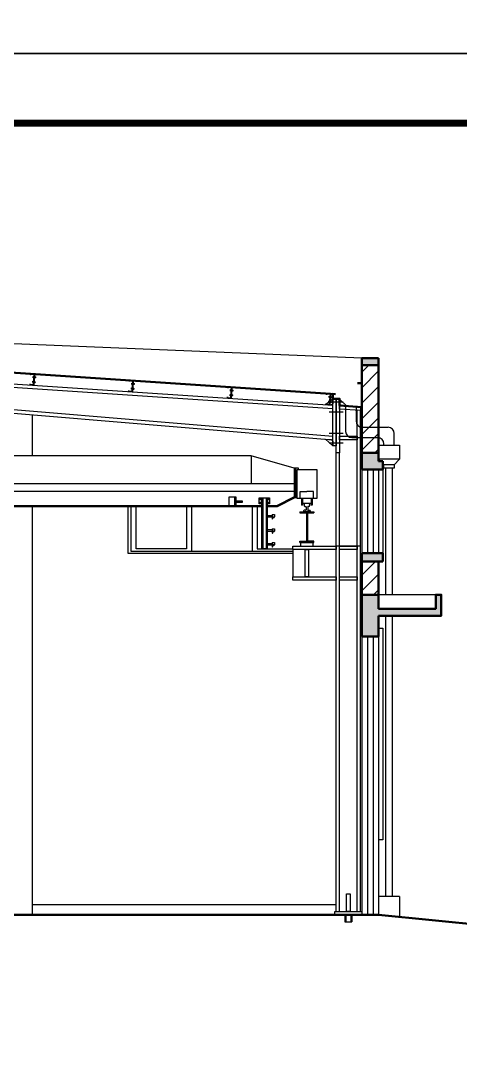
# Model space of a CAD drawing. Extents: x 3335981 to 3441081, y -1359715 to -1003315.
# Drawn here: x 3375208 to 3381516, y -1314813 to -1299845 of the extents above; entities that cross this region are included whole.
import ezdxf

# ---------------------------------------------------------------- set-up
doc = ezdxf.new("R2010")
doc.units = 0
doc.header["$LTSCALE"] = 1000
doc.header["$MEASUREMENT"] = 0
doc.linetypes.add('DASHED2', pattern=[0.375, 0.25, -0.125])
doc.layers.get('0').update_dxf_attribs({"color": 2})
for name, color, linetype in [('114', 2, 'Continuous'), ('3', 137, 'Continuous'), ('PUB_TITLE', 4, 'Continuous'), ('XX1', 7, 'Continuous'), ('层116', 1, 'Continuous'), ('层12', 2, 'Continuous'), ('层14', 2, 'Continuous'), ('柱子', 3, 'Continuous')]:
    doc.layers.add(name, color=color, linetype=linetype)
pattern_1 = [(45, (0, 0), (-112.2532015, 112.2532015), [])]

# ---------------------------------------------------------------- blocks, each defined once
blk = doc.blocks.new('LTB')
h = blk.add_hatch()
h.set_pattern_fill('ANSI31', color=256, scale=5, angle=-87.0445, style=0)
h.set_pattern_definition([(317.955538, (32563.169, -46224.764), (5.3158, 5.8945887), [])])
h.paths.add_polyline_path([(49137, -75405), (49140, -75405), (49139, -75388, 0.414214), (49136, -75385), (49082, -75388, 0.414214), (49079, -75391), (49089, -75581, 0.414214), (49092, -75584), (49146, -75581, 0.414214), (49149, -75578), (49148, -75561), (49145, -75561), (49146, -75578), (49092, -75581), (49082, -75391), (49136, -75388)])
for p, q in [((49079, -75388), (49073, -75389)), ((49073, -75389), (49083, -75584)), ((49079, -75388), (49089, -75584)), ((49136, -75385), (49082, -75388)), ((49136, -75388), (49082, -75391)), ((49082, -75391), (49092, -75581)), ((49137, -75405), (49136, -75388)), ((49137, -75405), (49140, -75405)), ((49140, -75405), (49139, -75388)), ((49089, -75584), (49083, -75584)), ((49092, -75581), (49146, -75578)), ((49092, -75584), (49146, -75581)), ((49146, -75578), (49145, -75561)), ((49148, -75561), (49145, -75561)), ((49149, -75578), (49148, -75561))]:
    blk.add_line(p, q)
for centre, start, end in [((49082, -75391), 92.9555, 182.9555), ((49136, -75388), 2.9555, 92.9555), ((49092, -75581), 182.9555, 272.9555), ((49146, -75578), 272.9555, 2.9555)]:
    blk.add_arc(centre, 3, start, end)
at = {"layer": 'XX1', "color": 7}
for p, q in [((49052, -75440), (49051, -75442)), ((49051, -75450), (49051, -75442)), ((49053, -75452), (49051, -75450)), ((49063, -75439), (49052, -75440)), ((49063, -75451), (49053, -75452)), ((49063, -75455), (49062, -75436)), ((49070, -75433), (49065, -75433)), ((49070, -75439), (49065, -75439)), ((49071, -75451), (49066, -75451)), ((49073, -75435), (49073, -75430)), ((49075, -75430), (49073, -75430)), ((49074, -75454), (49073, -75435)), ((49074, -75460), (49074, -75454)), ((49077, -75460), (49075, -75430)), ((49077, -75454), (49076, -75435)), ((49092, -75432), (49084, -75432)), ((49086, -75456), (49084, -75432)), ((49093, -75438), (49087, -75438)), ((49093, -75450), (49088, -75450)), ((49096, -75453), (49095, -75434)), ((49057, -75524), (49055, -75525)), ((49056, -75534), (49055, -75525)), ((49057, -75536), (49056, -75534)), ((49067, -75523), (49057, -75524)), ((49068, -75535), (49057, -75536)), ((49071, -75457), (49066, -75457)), ((49068, -75538), (49067, -75520)), ((49074, -75517), (49069, -75517)), ((49075, -75523), (49070, -75523)), ((49075, -75535), (49070, -75535)), ((49076, -75541), (49071, -75541)), ((49077, -75460), (49074, -75460)), ((49080, -75513), (49077, -75514)), ((49077, -75519), (49077, -75514)), ((49078, -75538), (49077, -75519)), ((49078, -75544), (49078, -75538)), ((49081, -75543), (49078, -75544)), ((49081, -75543), (49080, -75513)), ((49081, -75538), (49080, -75519)), ((49093, -75456), (49086, -75456)), ((49097, -75516), (49089, -75516)), ((49090, -75540), (49089, -75516)), ((49098, -75540), (49090, -75540)), ((49097, -75522), (49092, -75522)), ((49097, -75534), (49092, -75534)), ((49100, -75537), (49099, -75518))]:
    blk.add_line(p, q, dxfattribs=at)
at = {"layer": 'XX1', "color": 7, "linetype": 'Continuous'}
for p, q in [((49063, -75441), (49051, -75442)), ((49063, -75450), (49051, -75450)), ((49067, -75525), (49055, -75525)), ((49067, -75533), (49056, -75534))]:
    blk.add_line(p, q, dxfattribs=at)
at = {"layer": 'XX1', "color": 7, "linetype": 'DASHED2'}
for p, q in [((49053, -75452), (49052, -75440)), ((49057, -75536), (49057, -75524))]:
    blk.add_line(p, q, dxfattribs=at)
at = {"layer": 'XX1', "color": 7}
for centre, start, end in [((49065, -75436), 92.9555, 182.9555), ((49065, -75436), 182.9555, 272.9555), ((49065, -75442), 92.9555, 182.9555), ((49066, -75448), 182.9555, 272.9555), ((49066, -75454), 92.9555, 182.9555), ((49066, -75454), 182.9555, 272.9555), ((49070, -75436), 2.9555, 92.9555), ((49070, -75436), 272.9555, 2.9555), ((49071, -75442), 2.9555, 92.9555), ((49071, -75448), 272.9555, 2.9555), ((49071, -75454), 2.9555, 92.9555), ((49071, -75454), 272.9555, 2.9555), ((49087, -75435), 92.9555, 182.9555), ((49087, -75435), 182.9555, 272.9555), ((49088, -75441), 92.9555, 182.9555), ((49088, -75447), 182.9555, 272.9555), ((49088, -75453), 92.9555, 182.9555), ((49088, -75453), 182.9555, 272.9555), ((49092, -75434), 2.9555, 92.9555), ((49092, -75435), 272.9555, 2.9555), ((49093, -75440), 2.9555, 92.9555), ((49093, -75447), 272.9555, 2.9555), ((49093, -75452), 2.9555, 92.9555), ((49093, -75453), 272.9555, 2.9555), ((49069, -75520), 92.9555, 182.9555), ((49069, -75520), 182.9555, 272.9555), ((49070, -75526), 92.9555, 182.9555), ((49070, -75532), 182.9555, 272.9555), ((49070, -75538), 92.9555, 182.9555), ((49070, -75538), 182.9555, 272.9555), ((49075, -75519), 2.9555, 92.9555), ((49075, -75520), 272.9555, 2.9555), ((49075, -75525), 2.9555, 92.9555), ((49075, -75532), 272.9555, 2.9555), ((49075, -75537), 2.9555, 92.9555), ((49075, -75538), 272.9555, 2.9555), ((49092, -75519), 92.9555, 182.9555), ((49092, -75519), 182.9555, 272.9555), ((49092, -75525), 92.9555, 182.9555), ((49092, -75531), 182.9555, 272.9555), ((49093, -75537), 92.9555, 182.9555), ((49093, -75537), 182.9555, 272.9555), ((49097, -75518), 2.9555, 92.9555), ((49097, -75519), 272.9555, 2.9555), ((49097, -75524), 2.9555, 92.9555), ((49097, -75531), 272.9555, 2.9555), ((49098, -75536), 2.9555, 92.9555), ((49098, -75537), 272.9555, 2.9555)]:
    blk.add_arc(centre, 2.7, start, end, dxfattribs=at)
blk = doc.blocks.new('GJ')
at = {"layer": '114', "color": 2, "linetype": 'ByBlock'}
for p, q in [((3249070, -1314833, 2), (3249270, -1314833, 2)), ((3249070, -1314973, 2), (3249270, -1314973, 2)), ((3249070, -1315281, 2), (3249270, -1315281, 2)), ((3249070, -1315421, 2), (3249270, -1315421, 2))]:
    blk.add_line(p, q, dxfattribs=at)
at = {"layer": '114', "color": 1}
for p, q in [((3249120, -1314833, 2), (3249220, -1314833, 2)), ((3249120, -1314973, 2), (3249220, -1314973, 2)), ((3249120, -1315281, 2), (3249220, -1315281, 2)), ((3249120, -1315421, 2), (3249220, -1315421, 2))]:
    blk.add_line(p, q, dxfattribs=at)
at = {"layer": '层116'}
for p, q in [((3249295, -1322205, 2), (3249295, -1322305, 2)), ((3249310, -1322205, 2), (3249310, -1322305, 2)), ((3249380, -1322205, 2), (3249380, -1322305, 2)), ((3249395, -1322205, 2), (3249395, -1322305, 2)), ((3249295, -1322305, 2), (3249395, -1322305, 2))]:
    blk.add_line(p, q, dxfattribs=at)
at = {"layer": '层12'}
blk.add_line((3249028, -1314872, 2), (3249078, -1314876, 2), dxfattribs=at)
at = {"layer": '层14'}
for p, q in [((3249016, -1314871, 2), (3249120, -1314788, 2)), ((3249120, -1314858, 2), (3249100, -1314877, 2)), ((3249120, -1315466, 2), (3249120, -1314786, 2)), ((3249120, -1314786, 2), (3249170, -1314786, 2)), ((3249120, -1314788, 2), (3249120, -1314858, 2)), ((3249170, -1315566, 2), (3249170, -1314786, 2)), ((3249170, -1314786, 2), (3249220, -1314786, 2)), ((3249170, -1314786, 2), (3249170, -1315466, 2)), ((3249220, -1314786, 2), (3249220, -1315566, 2)), ((3249220, -1314865, 2), (3249220, -1314795, 2)), ((3249220, -1314795, 2), (3249325, -1314892, 2)), ((3249240, -1314886, 2), (3249220, -1314865, 2)), ((3249220, -1314885, 2), (3249520, -1314905, 2)), ((3249220, -1314935, 2), (3249220, -1314885, 2)), ((3249325, -1314892, 2), (3249240, -1314886, 2)), ((3249520, -1314955, 2), (3249220, -1314935, 2)), ((3249520, -1314905, 2), (3249520, -1314955, 2)), ((3249220, -1315326, 2), (3249470, -1315326, 2)), ((3249220, -1315376, 2), (3249220, -1315326, 2)), ((3249470, -1315326, 2), (3249470, -1315376, 2)), ((3249120, -1315466, 2), (3249016, -1315367, 2)), ((3249016, -1315367, 2), (3249100, -1315374, 2)), ((3249100, -1315374, 2), (3249120, -1315396, 2)), ((3249120, -1315396, 2), (3249120, -1315466, 2)), ((3249170, -1315466, 2), (3249120, -1315466, 2)), ((3249470, -1315376, 2), (3249220, -1315376, 2)), ((3249220, -1315566, 2), (3249170, -1315566, 2)), ((3248550, -1316905, 2), (3249170, -1316905, 2)), ((3248550, -1316955, 2), (3248550, -1316905, 2)), ((3249170, -1316955, 2), (3248550, -1316955, 2)), ((3248550, -1316955, 2), (3248550, -1317345, 2)), ((3249170, -1316955, 2), (3248550, -1316955, 2)), ((3248840, -1316855, 2), (3248660, -1316855, 2)), ((3248660, -1316855, 2), (3248660, -1316905, 2)), ((3248660, -1316905, 2), (3248840, -1316905, 2)), ((3248725, -1317345, 2), (3248725, -1316955, 2)), ((3248725, -1316955, 2), (3248775, -1316955, 2)), ((3248775, -1316955, 2), (3248775, -1317345, 2)), ((3248840, -1316905, 2), (3248840, -1316855, 2)), ((3249170, -1316905, 2), (3249170, -1316955, 2)), ((3249170, -1317345, 2), (3249170, -1316955, 2)), ((3249220, -1316905, 2), (3249470, -1316905, 2)), ((3249220, -1316955, 2), (3249220, -1316905, 2)), ((3249470, -1316955, 2), (3249220, -1316955, 2)), ((3249470, -1316905, 2), (3249470, -1316955, 2)), ((3248550, -1317345, 2), (3249170, -1317345, 2)), ((3248550, -1317345, 2), (3249170, -1317345, 2)), ((3248550, -1317395, 2), (3248550, -1317345, 2)), ((3249170, -1317395, 2), (3248550, -1317395, 2)), ((3248775, -1317345, 2), (3248725, -1317345, 2)), ((3249170, -1317345, 2), (3249170, -1317395, 2)), ((3249220, -1317345, 2), (3249470, -1317345, 2)), ((3249220, -1317395, 2), (3249220, -1317345, 2)), ((3249470, -1317395, 2), (3249220, -1317395, 2)), ((3249470, -1317345, 2), (3249470, -1317395, 2)), ((3249320, -1322155, 2), (3249320, -1321905, 2)), ((3249320, -1321905, 2), (3249370, -1321905, 2)), ((3249370, -1321905, 2), (3249370, -1322155, 2)), ((3249150, -1322205, 2), (3249150, -1322155, 2)), ((3249150, -1322155, 2), (3249540, -1322155, 2)), ((3249540, -1322205, 2), (3249150, -1322205, 2)), ((3249370, -1322155, 2), (3249320, -1322155, 2)), ((3249540, -1322155, 2), (3249540, -1322205, 2))]:
    blk.add_line(p, q, dxfattribs=at)
at = {"layer": '柱子'}
for p, q in [((3240567, -1314358, 2), (3249120, -1314928, 2)), ((3240570, -1314308, 2), (3249120, -1314878, 2)), ((3240547, -1314658, 2), (3249120, -1315376, 2)), ((3240550, -1314608, 2), (3249120, -1315326, 2)), ((3249470, -1316905, 2), (3249470, -1314952, 2)), ((3249520, -1314955, 2), (3249470, -1314952, 2)), ((3249520, -1316905, 2), (3249520, -1314955, 2)), ((3249170, -1316905, 2), (3249170, -1315566, 2)), ((3249220, -1315566, 2), (3249170, -1315566, 2)), ((3249220, -1316905, 2), (3249220, -1315566, 2)), ((3249170, -1322155, 2), (3249170, -1316905, 2)), ((3249220, -1316905, 2), (3249170, -1316905, 2)), ((3249220, -1322155, 2), (3249220, -1316905, 2)), ((3249470, -1316905, 2), (3249220, -1316905, 2)), ((3249470, -1322155, 2), (3249470, -1316905, 2)), ((3249520, -1316905, 2), (3249470, -1316905, 2)), ((3249520, -1322155, 2), (3249520, -1316905, 2))]:
    blk.add_line(p, q, dxfattribs=at)
at = {"xscale": -0.817250604648192, "yscale": 0.8172506046481923, "zscale": 0.8172506046481925, "rotation": 359.1589196433351}
for p in [(3285843, -1253416, 2), (3287260, -1253511, 2), (3288677, -1253605, 2), (3290094, -1253700, 2)]:
    blk.add_blockref('LTB', p, dxfattribs=at)
blk = doc.blocks.new('DC')
for p, q in [((3491199, -1377423), (3481359, -1377423)), ((3491818, -1377601), (3491199, -1377423)), ((3491199, -1377423), (3491199, -1377826)), ((3491818, -1377601), (3491818, -1378011)), ((3491879, -1377601), (3491818, -1377601)), ((3491837, -1377601), (3491837, -1378020)), ((3491879, -1377620), (3491879, -1377601)), ((3491858, -1377620), (3492140, -1377620)), ((3491858, -1378035), (3491858, -1377620)), ((3492140, -1377620), (3492140, -1378035)), ((3491818, -1377826), (3481359, -1377826)), ((3491818, -1377936), (3481359, -1377936)), ((3490884, -1378141), (3490884, -1378015)), ((3490884, -1378015), (3490976, -1378015)), ((3490958, -1378015), (3490958, -1378141)), ((3490976, -1378015), (3490976, -1378141)), ((3491313, -1378028), (3491463, -1378028)), ((3491313, -1378115), (3491313, -1378028)), ((3491321, -1378050), (3491337, -1378050)), ((3491330, -1378041), (3491330, -1378059)), ((3491346, -1378028), (3491346, -1378755)), ((3491364, -1378028), (3491364, -1378755)), ((3491412, -1378028), (3491412, -1378755)), ((3491430, -1378028), (3491430, -1378755)), ((3491455, -1378050), (3491439, -1378050)), ((3491447, -1378041), (3491447, -1378059)), ((3491463, -1378028), (3491463, -1378115)), ((3491818, -1378011), (3491563, -1378141)), ((3491837, -1378020), (3491570, -1378156)), ((3491837, -1378020), (3491858, -1378020)), ((3492140, -1378035), (3491858, -1378035)), ((3491904, -1377935), (3491999, -1377935)), ((3491904, -1378035), (3491904, -1377935)), ((3491922, -1378035), (3491922, -1378132)), ((3491937, -1378035), (3491937, -1378132)), ((3492094, -1377935), (3491999, -1377935)), ((3492061, -1378035), (3492061, -1378132)), ((3492076, -1378035), (3492076, -1378132)), ((3492094, -1378035), (3492094, -1377935)), ((3491346, -1378156), (3482361, -1378156)), ((3491346, -1378141), (3482376, -1378141)), ((3490976, -1378070), (3491067, -1378070)), ((3491067, -1378092), (3490976, -1378092)), ((3491067, -1378070), (3491067, -1378092)), ((3491346, -1378115), (3491313, -1378115)), ((3491321, -1378093), (3491337, -1378093)), ((3491330, -1378084), (3491330, -1378102)), ((3491463, -1378115), (3491430, -1378115)), ((3491563, -1378141), (3491430, -1378141)), ((3491570, -1378156), (3491430, -1378156)), ((3491455, -1378093), (3491439, -1378093)), ((3491447, -1378084), (3491447, -1378102)), ((3491570, -1378156), (3491563, -1378141)), ((3491937, -1378132), (3491922, -1378132)), ((3492061, -1378108), (3491937, -1378108)), ((3491979, -1378206), (3491959, -1378206)), ((3491961, -1378116), (3491961, -1378142)), ((3491969, -1378150), (3491979, -1378150)), ((3491987, -1378157), (3491987, -1378198)), ((3492011, -1378157), (3492011, -1378198)), ((3492029, -1378150), (3492019, -1378150)), ((3492019, -1378206), (3492040, -1378206)), ((3492037, -1378116), (3492037, -1378142)), ((3492076, -1378132), (3492061, -1378132)), ((3491430, -1378280), (3491501, -1378280)), ((3491430, -1378299), (3491501, -1378299)), ((3491501, -1378269), (3491501, -1378332)), ((3491501, -1378269), (3491532, -1378269)), ((3491532, -1378303), (3491501, -1378303)), ((3491501, -1378332), (3491501, -1378332)), ((3491509, -1378324), (3491509, -1378317)), ((3491509, -1378324), (3491509, -1378325)), ((3491524, -1378309), (3491517, -1378309)), ((3491532, -1378269), (3491532, -1378302)), ((3491951, -1378213), (3491951, -1378224)), ((3491951, -1378224), (3491999, -1378224)), ((3492047, -1378224), (3491999, -1378224)), ((3492047, -1378213), (3492047, -1378224)), ((3491430, -1378484), (3491501, -1378484)), ((3491430, -1378504), (3491501, -1378504)), ((3491501, -1378473), (3491501, -1378537)), ((3491501, -1378473), (3491532, -1378473)), ((3491532, -1378507), (3491501, -1378507)), ((3491532, -1378473), (3491532, -1378506)), ((3491501, -1378537), (3491501, -1378537)), ((3491509, -1378528), (3491509, -1378522)), ((3491509, -1378528), (3491509, -1378529)), ((3491524, -1378514), (3491517, -1378514)), ((3491346, -1378755), (3491430, -1378755)), ((3491430, -1378682), (3491501, -1378682)), ((3491430, -1378701), (3491501, -1378701)), ((3491501, -1378671), (3491501, -1378734)), ((3491501, -1378671), (3491532, -1378671)), ((3491532, -1378705), (3491501, -1378705)), ((3491501, -1378734), (3491501, -1378734)), ((3491509, -1378726), (3491509, -1378719)), ((3491509, -1378726), (3491509, -1378726)), ((3491524, -1378711), (3491517, -1378711)), ((3491532, -1378671), (3491532, -1378704))]:
    blk.add_line(p, q)
for centre, start, end in [((3491959, -1378213), 90, 180), ((3491969, -1378116), 90, 180), ((3491969, -1378142), 180, 270), ((3491979, -1378157), 0, 90), ((3491979, -1378198), 270, 0), ((3492019, -1378157), 90, 180), ((3492019, -1378198), 180, 270), ((3492029, -1378116), 0, 90), ((3492029, -1378142), 270, 0), ((3492040, -1378213), 0, 90), ((3491501, -1378325), 270, 0), ((3491517, -1378317), 90, 180), ((3491524, -1378302), 270, 0), ((3491524, -1378506), 270, 0), ((3491501, -1378529), 270, 0), ((3491517, -1378522), 90, 180), ((3491501, -1378726), 270, 0), ((3491517, -1378719), 90, 180), ((3491524, -1378704), 270, 0)]:
    blk.add_arc(centre, 7.68, start, end)
at = {"layer": '3'}
for p, q in [((3491899, -1378226), (3492099, -1378226)), ((3491899, -1378226), (3491899, -1378245)), ((3491899, -1378245), (3492099, -1378245)), ((3491991, -1378245), (3491991, -1378652)), ((3492099, -1378245), (3491999, -1378245)), ((3492008, -1378245), (3492008, -1378652)), ((3492099, -1378226), (3492099, -1378245)), ((3491899, -1378652), (3492099, -1378652)), ((3491899, -1378671), (3491899, -1378652)), ((3492099, -1378652), (3491999, -1378652)), ((3492099, -1378671), (3492099, -1378652)), ((3491899, -1378671), (3492099, -1378671))]:
    blk.add_line(p, q, dxfattribs=at)

msp = doc.modelspace()

# ---------------------------------------------------------------- hatches: boundary and pattern name
at = {"linetype": 'ByBlock', "ltscale": 0.01}
h = msp.add_hatch(color=256, dxfattribs=at)
h.paths.add_polyline_path([(3380346, -1304695), (3380106, -1304695), (3380106, -1304795), (3380346, -1304795)])
h.paths.add_polyline_path([(3380346, -1306055), (3380106, -1306055), (3380106, -1306295), (3380406, -1306295), (3380406, -1306175), (3380346, -1306175)])
h.paths.add_polyline_path([(3380406, -1307495), (3380106, -1307495), (3380106, -1307615), (3380346, -1307615), (3380406, -1307615)])
h = msp.add_hatch(dxfattribs=at)
h.set_pattern_fill('ANSI31', color=256, scale=100, style=0)
h.set_pattern_definition(pattern_1)
h.paths.add_polyline_path([(3380346, -1305837, 0.041886), (3380331, -1305836), (3380106, -1305836), (3380106, -1306055), (3380346, -1306055), (3380346, -1305945)])
h.paths.add_polyline_path([(3380346, -1305686), (3380111, -1305686, -0.013892), (3380106, -1305686), (3380106, -1305836), (3380331, -1305836, -0.041886), (3380346, -1305837)])
h.paths.add_polyline_path([(3380346, -1304795), (3380106, -1304795), (3380106, -1305686, 0.013892), (3380111, -1305686), (3380346, -1305686)])
h = msp.add_hatch(dxfattribs=at)
h.set_pattern_fill('ANSI31', color=256, scale=100, style=0)
h.set_pattern_definition(pattern_1)
h.paths.add_polyline_path([(3380106, -1308095), (3380346, -1308095), (3380346, -1307615), (3380106, -1307615)])
msp.add_hatch(color=256, dxfattribs=at).paths.add_polyline_path([(3381246, -1308095), (3381166, -1308095), (3381166, -1308295), (3380346, -1308295), (3380346, -1308095), (3380106, -1308095), (3380106, -1308695), (3380346, -1308695), (3380346, -1308395), (3381246, -1308395)])

# ---------------------------------------------------------------- linework, layer by layer
for p, q in [((3380106, -1304695), (3365226, -1304075)), ((3379871, -1305381), (3379871, -1305746)), ((3380021, -1305391), (3380021, -1305596)), ((3375376, -1306097), (3375376, -1305506)), ((3380111, -1305686), (3380481, -1305686)), ((3379961, -1305836), (3380331, -1305836)), ((3380571, -1305945), (3380571, -1305776)), ((3380421, -1305945), (3380421, -1305926)), ((3380406, -1306295), (3380406, -1307495)), ((3375376, -1312695), (3375376, -1306830)), ((3381166, -1308095), (3380346, -1308095)), ((3375376, -1312545), (3379736, -1312545))]:
    msp.add_line(p, q, dxfattribs=at)
at = {"linetype": 'ByBlock', "lineweight": 50, "ltscale": 0.01}
for p, q in [((3379726, -1305211), (3365226, -1304244)), ((3380346, -1304695), (3380106, -1304695)), ((3380106, -1306295), (3380106, -1304695)), ((3380346, -1306175), (3380346, -1304695)), ((3380346, -1304795), (3380106, -1304795)), ((3380346, -1306055), (3380106, -1306055)), ((3380406, -1306175), (3380346, -1306175)), ((3380406, -1306295), (3380406, -1306175)), ((3380406, -1306295), (3380106, -1306295)), ((3380106, -1308695), (3380106, -1307495)), ((3380406, -1307495), (3380106, -1307495)), ((3380406, -1307495), (3380406, -1307615)), ((3380346, -1307615), (3380106, -1307615)), ((3380346, -1308295), (3380346, -1307615)), ((3380406, -1307615), (3380346, -1307615)), ((3380346, -1308095), (3380106, -1308095)), ((3380346, -1308695), (3380346, -1308395)), ((3380346, -1308695), (3380106, -1308695)), ((3350106, -1312695), (3380346, -1312695)), ((3380346, -1312695), (3383346, -1312995))]:
    msp.add_line(p, q, dxfattribs=at)
for p, q in [((3380346, -1305945), (3380646, -1305945)), ((3380346, -1306145), (3380346, -1305945)), ((3380646, -1305945), (3380646, -1306145)), ((3380646, -1306145), (3380346, -1306145)), ((3380374, -1306175), (3380346, -1306145)), ((3380421, -1306225), (3380406, -1306209)), ((3380646, -1306145), (3380571, -1306225)), ((3380571, -1306225), (3380421, -1306225)), ((3380421, -1306275), (3380421, -1306225)), ((3380571, -1306275), (3380421, -1306275)), ((3380446, -1306275), (3380446, -1308095)), ((3380546, -1308095), (3380546, -1306275)), ((3380571, -1306225), (3380571, -1306275)), ((3380446, -1308395), (3380446, -1312432)), ((3380546, -1312432), (3380546, -1308395)), ((3380646, -1312432), (3380346, -1312432)), ((3380646, -1312432), (3380646, -1312725))]:
    msp.add_line(p, q)
at = {"color": 4, "linetype": 'ByBlock', "ltscale": 0.01}
for p, q in [((3380106, -1306295), (3380106, -1307495)), ((3380186, -1306295), (3380186, -1307495)), ((3380266, -1306295), (3380266, -1307495)), ((3380346, -1306295), (3380346, -1307495)), ((3380106, -1308695), (3380106, -1312695)), ((3380186, -1308695), (3380186, -1312695)), ((3380266, -1308695), (3380266, -1312695)), ((3380346, -1308695), (3380346, -1312695))]:
    msp.add_line(p, q, dxfattribs=at)
at = {"color": 4}
for p, q in [((3376746, -1306830), (3376746, -1307495)), ((3376746, -1307495), (3379116, -1307495))]:
    msp.add_line(p, q, dxfattribs=at)
at = {"color": 4, "ltscale": 100}
for p, q in [((3376791, -1307471), (3376791, -1306830)), ((3376864, -1307433), (3376864, -1306830)), ((3377589, -1306830), (3377589, -1307433)), ((3377661, -1306830), (3377661, -1307471)), ((3378531, -1306830), (3378531, -1307471)), ((3378604, -1306830), (3378604, -1307433)), ((3379116, -1307471), (3376791, -1307471)), ((3377589, -1307433), (3376864, -1307433)), ((3378604, -1307433), (3379116, -1307433))]:
    msp.add_line(p, q, dxfattribs=at)
at = {"linetype": 'ByBlock', "lineweight": 50, "ltscale": 0.01}
for points in [[(3380043, -1305055), (3380106, -1305055), (3380106, -1305397), (3379786, -1305375), (3379786, -1305277), (3379686, -1305277), (3379686, -1305277), (3379686, -1305277), (3379686, -1305208), (3379726, -1305211)], [(3380346, -1308395), (3381246, -1308395), (3381246, -1308095), (3381166, -1308095), (3381166, -1308295), (3380346, -1308295)]]:
    msp.add_lwpolyline(points, dxfattribs=at)
at = {"linetype": 'ByBlock', "ltscale": 0.01}
for points in [[(3380346, -1308395), (3381246, -1308395), (3381246, -1308095), (3380346, -1308095)], [(3380346, -1308575), (3380406, -1308575), (3380406, -1311615), (3380346, -1311615)]]:
    msp.add_lwpolyline(points, dxfattribs=at)
for centre, start, end in [((3380111, -1305596), 180, 270), ((3379961, -1305746), 180, 270), ((3380481, -1305776), 360, 90), ((3380331, -1305926), 360, 90)]:
    msp.add_arc(centre, 90, start, end, dxfattribs=at)
at = {"layer": 'PUB_TITLE', "linetype": 'ByBlock'}
for points in [[(3335981, -1300315), (3441081, -1300315), (3441081, -1240915), (3335981, -1240915)], [(3335981, -1359715), (3441081, -1359715), (3441081, -1300315), (3335981, -1300315)]]:
    msp.add_lwpolyline(points, close=True, dxfattribs=at)
at = {"layer": 'PUB_TITLE', "linetype": 'ByBlock', "const_width": 100}
msp.add_lwpolyline([(3338481, -1358715), (3440081, -1358715), (3440081, -1301315), (3338481, -1301315)], close=True, dxfattribs=at)

# ---------------------------------------------------------------- block references
at = {"linetype": 'ByBlock'}
for name, p in [('GJ', (130566, 9510, -2)), ('DC', (-112683, 71326))]:
    msp.add_blockref(name, p, dxfattribs=at)

doc.saveas('drawing.dxf')
